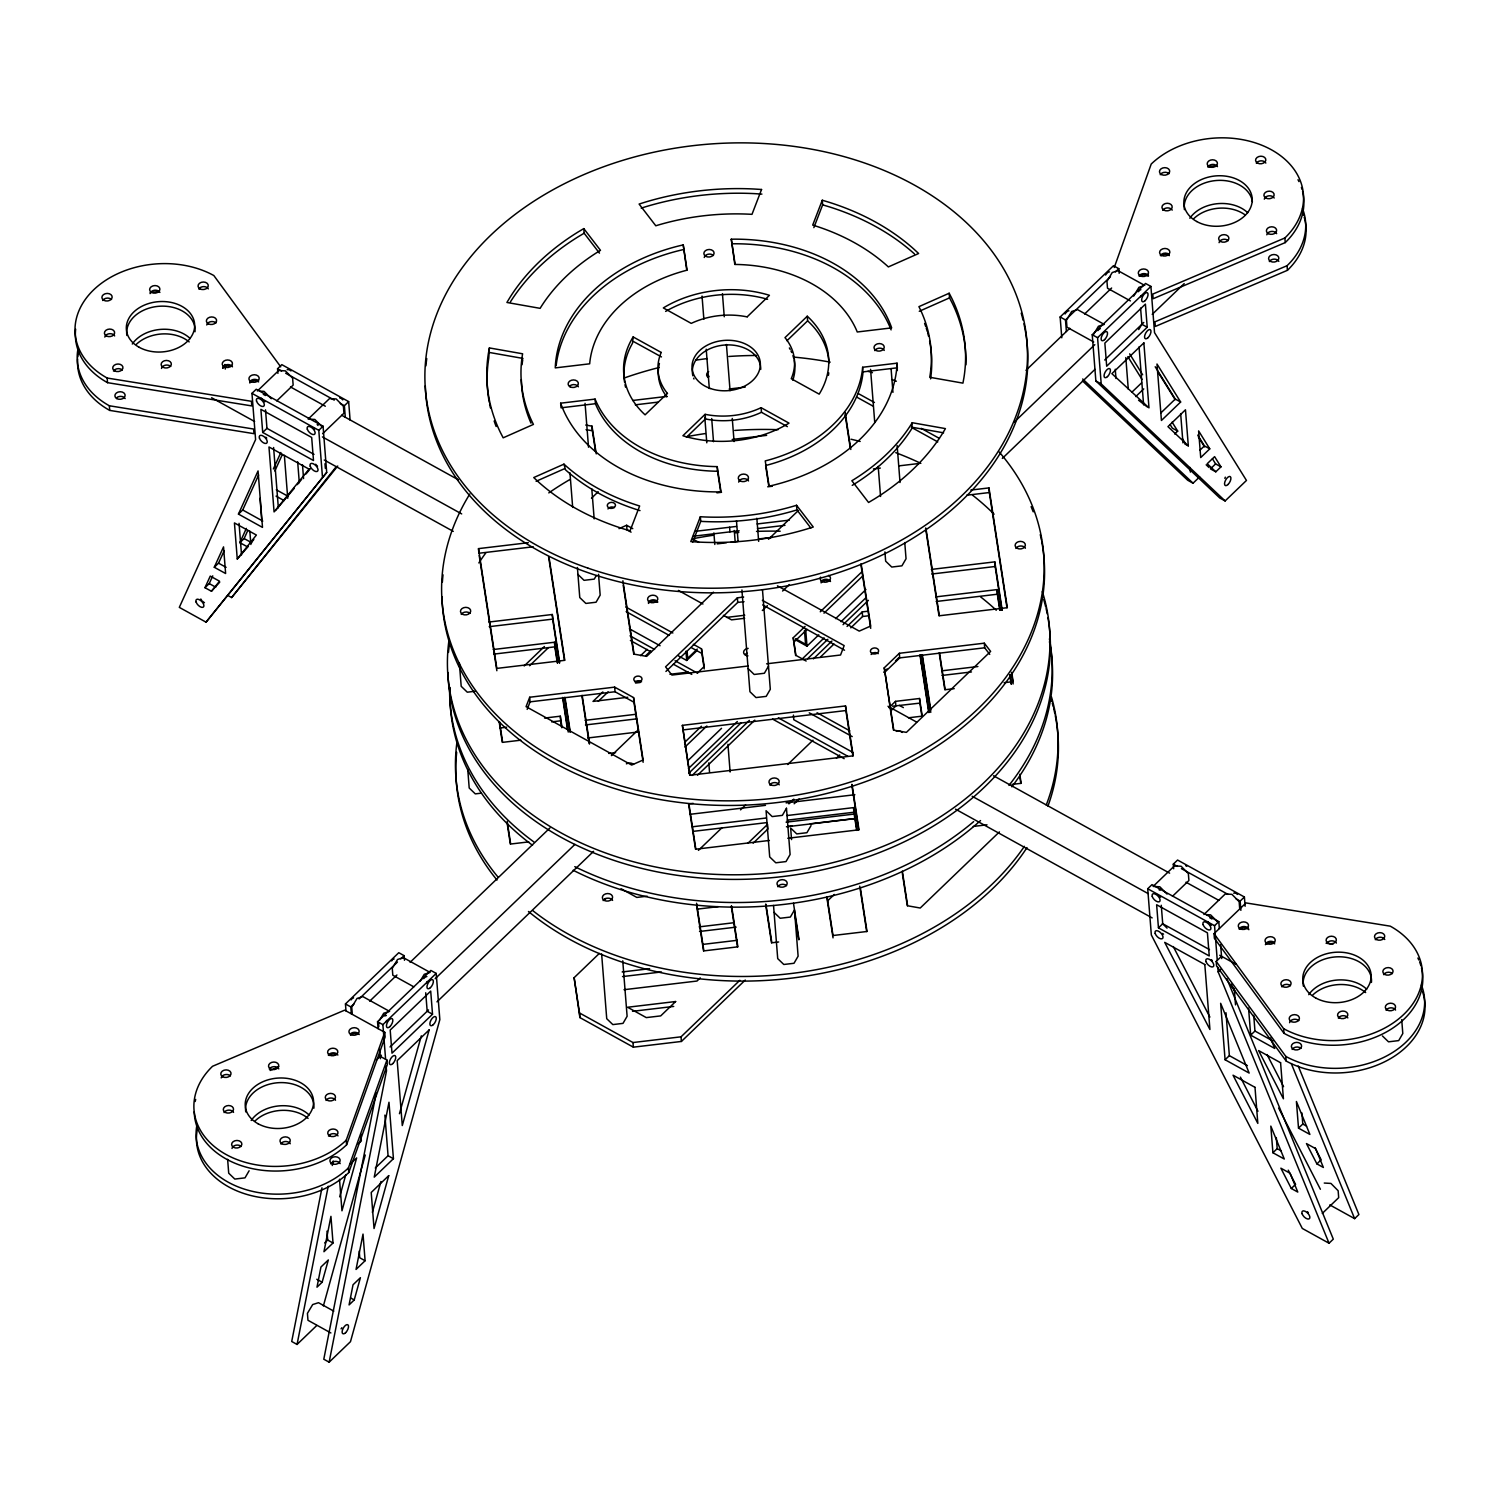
<?xml version="1.0" encoding="UTF-8"?>
<svg xmlns="http://www.w3.org/2000/svg" width="1500" height="1500" viewBox="0 0 1500 1500"><rect width="100%" height="100%" fill="white"/><g stroke="black" fill="none" stroke-linecap="round" stroke-linejoin="round"><path stroke-width="1.5" d="M897.075 363.169L896.944 365.906A171.244 126.056 -4.5 0 1 772.706 485.325L769.125 486.169L765.244 460.894L767.681 460.275A137.006 100.838 -4.5 0 0 862.481 369.15L862.669 367.256L897.075 363.169L897.319 370.538M862.669 367.256L862.856 373.762A137.006 100.838 -4.5 0 1 768.056 464.887L765.619 465.525L768.787 486.188M489.394 347.925L488.4 353.438A239.738 176.475 -4.5 0 0 500.55 432.75L503.175 437.831L533.438 424.406L532.781 423.15A205.5 151.256 -4.5 0 1 522.375 355.162L522.619 353.794L489.394 347.925L488.775 358.05A239.738 176.475 -4.5 0 0 489.262 402.262M321.975 1187.794L291.713 1341.488L297.056 1344.45L316.744 1325.513M297.056 1344.45L328.238 1186.181M332.288 1165.537L333.206 1160.944M376.2 1093.144L323.794 1359.225L329.137 1362.188L350.475 1341.675L439.838 1019.625L436.2 973.406L430.856 970.444L377.531 1021.688L378.075 1028.625M329.137 1362.188L386.512 1070.869L386.156 1066.256M339.675 1196.812L345.787 1174.781M322.144 1282.219L328.331 1259.944L320.944 1267.031L316.988 1287.188L322.144 1282.219L316.8 1279.256M323.381 1305.919L365.25 1155.019M372.375 1212.356L380.925 1181.513M354.225 1299.956L360.413 1277.681L353.025 1284.788L349.069 1304.925L354.225 1299.956L350.663 1297.987M399.45 1113.713L421.331 1035.825M346.219 1140.206L384.75 1032.319L344.662 1010.156L212.55 1066.275A85.631 63.019 -4.5 0 0 226.069 1154.494A85.631 63.019 -4.5 0 0 346.219 1140.206L346.594 1144.819A85.631 63.019 -4.5 0 1 252.056 1168.575A85.631 63.019 -4.5 0 1 194.25 1111.8M346.594 1144.819L385.125 1036.95L384.75 1032.319M197.381 1129.219A85.631 63.019 -4.5 0 0 247.725 1194.675A85.631 63.019 -4.5 0 0 348.769 1172.55L348.412 1167.938L386.944 1060.05L378.919 1055.625M348.769 1172.55L387.3 1064.681L386.944 1060.05M1114.237 267.525L1151.213 164.044A85.631 63.019 -4.5 0 1 1271.362 149.756A85.631 63.019 -4.5 0 1 1284.881 237.975L1285.238 242.587L1153.125 298.725L1152.769 294.094L1284.881 237.975M529.706 697.238L526.069 706.65L631.669 765.056L643.125 759.975L633.581 697.594L614.663 687.131L529.706 697.238L530.062 701.85L527.156 709.387M700.369 516.712L690.788 541.594L698.194 542.062A239.738 176.475 -4.5 0 0 806.25 529.2L813.263 527.025L796.538 505.275L794.812 505.819A205.5 151.256 -4.5 0 1 702.206 516.844L700.369 516.712L700.725 521.344L692.737 542.062M822.281 200.231L812.7 225.094L814.387 225.6A205.5 151.256 -4.5 0 1 887.231 265.875L888.356 266.925L918.619 253.5L914.081 249.281A239.738 176.475 -4.5 0 0 829.087 202.275L822.281 200.231L822.638 204.844L813.862 227.644M661.069 352.369L633.15 336.938L632.137 338.606A102.75 75.638 -4.5 0 0 643.612 413.456L645.094 414.844L667.369 393.431M204.975 587.7L210.262 576.094L219.506 581.194L211.444 591.262L204.975 587.7L209.25 583.594L212.756 575.85M214.275 567.263L223.537 546.881L225.619 573.525L214.275 567.263L218.531 563.156L224.1 550.931M238.444 514.087L258.056 470.925L262.5 527.4L238.444 514.087L242.719 509.981L258.6 475.05M247.444 546.844L239.869 542.644L246.356 528.394M273.375 468.938L280.856 452.494M239.869 542.644L244.125 538.556L247.838 530.4M274.838 471L282.319 454.556M249.113 1170.769L245.006 1177.856L234.806 1179.075L228.713 1173.188L227.625 1159.331M596.287 575.569L594.244 579.113L584.044 580.331L577.95 574.444M768.488 666.169L764.381 673.256L754.181 674.475L748.106 668.587M811.031 825.619L806.925 832.706L796.744 833.906L790.65 828.038L791.55 839.587M379.537 1020.262L383.738 1013.231L389.569 1011.375L362.831 996.581L357.019 998.456L351.75 1007.25L352.294 1014.169M420.056 981.319L424.275 974.288L430.087 972.413L403.35 957.638L397.538 959.494L392.269 968.287L392.812 975.225L413.812 986.831M1093.162 335.062L1098.431 326.269L1104.244 324.394L1077.506 309.619L1071.694 311.475L1066.425 320.269L1066.969 327.206L1093.706 341.981M1133.7 296.1L1138.969 287.306L1142.831 286.069M1138.706 329.569L1141.875 324.281L1140.6 308.119M633.15 336.938L632.512 343.238A102.75 75.638 -4.5 0 0 624.581 382.275M912.225 422.719L911.456 423.994A205.5 151.256 -4.5 0 1 853.331 479.85L851.85 480.731L868.575 502.481L874.519 498.919A239.738 176.475 -4.5 0 0 942.337 433.744L945.431 428.606L912.225 422.719L911.812 428.606A205.5 151.256 -4.5 0 1 853.688 484.481L852.225 485.363M648.337 602.25L649.988 600.656A5.138 3.788 -4.5 0 1 656.231 600.525L657.825 602.044M237.263 558.975L256.388 535.05L234.431 522.919L237.263 558.975L248.363 546.337M211.444 591.262L219.75 582.131M251.081 542.906L253.819 539.494M206.044 622.163L326.7 472.425L323.062 426.206L256.219 389.25L251.962 393.356L255.6 439.575L179.306 607.369L206.044 622.163L326.7 472.425M227.812 595.444L231.638 597.562L336.394 466.5M337.744 466.031L231.638 597.562M275.494 510.544L294.375 488.194M297.3 484.631L301.669 479.288M306.038 473.944L310.406 468.6M747.263 316.744L769.444 295.312L767.231 294.637A102.75 75.638 -4.5 0 0 665.269 306.769L663.319 307.931L691.238 323.381A68.381 50.344 -4.5 0 1 747.188 316.894M705.094 414.319L682.894 435.75L685.125 436.425A102.75 75.638 -4.5 0 0 787.087 424.294L789.019 423.131L761.1 407.681A68.381 50.344 -4.5 0 1 705.188 414.337L705.45 418.95L686.438 437.306M277.913 373.369L277.556 368.738L281.812 364.65L348.656 401.606L350.1 420.094M257.381 390.994L278.719 370.5L285.394 370.875L292.613 378.169L293.156 385.106L276.75 400.875M262.706 432.45L260.887 409.331L311.681 437.438L313.5 460.538L262.706 432.45L266.962 428.344L265.519 409.856M322.425 476.531L318.788 430.312L323.062 426.206M345.3 417.262L344.381 405.712L348.656 401.606M322.613 433.706L343.95 413.194L343.406 406.275L336.188 398.962L329.513 398.588L308.175 419.081L314.85 419.456L322.069 426.769M591.506 498.206L598.2 491.756M807.263 316.219L784.988 337.631A68.381 50.344 -4.5 0 1 791.25 378.694L819.188 394.144L820.2 392.456A102.75 75.638 -4.5 0 0 808.744 317.606L807.263 316.219L807.619 320.85L809.1 322.219A102.75 75.638 -4.5 0 1 829.031 362.944M786.938 340.725L807.619 320.85M524.175 665.981L544.406 646.538M529.594 665.737L548.137 647.925M602.85 691.95L593.006 701.419L627.769 697.275M640.575 655.669L647.137 649.369M598.294 701.306L608.137 691.838M645.862 655.556L650.775 650.831M713.438 592.163L646.65 656.381L634.087 654.15L622.894 580.781M768.488 539.25L798.506 510.394M743.663 597.056L737.362 597.806L665.569 666.844L671.887 675.075L748.125 666M665.925 671.456L737.719 602.438L744.019 601.688M697.275 649.069L687.675 658.294L687.131 651.356M678.506 655.931L686.7 660.469L696.544 651M345.994 1010.887L345.45 1003.95L398.775 952.706L404.119 955.65L404.475 960.281M1061.775 337.781L1060.144 316.988L1113.469 265.725L1118.812 268.688L1119.169 273.3M611.4 755.625L638.4 729.694M697.463 672.956L704.212 666.469L701.512 648.844L693.319 644.306M762.337 610.519L767.4 605.644M782.587 591.038L789.338 584.55M351.337 1013.85L350.794 1006.912L354.131 1003.706M359.119 998.906L397.462 962.062M400.781 958.856L404.119 955.65M1066.388 331.5L1065.487 319.931L1110.469 276.694M1115.475 271.894L1118.812 268.688M369.694 1001.175L396.938 974.981M410.1 962.325L549.881 828M1025.981 370.331L1069.762 328.256M1084.613 313.988L1111.631 288.019M1092.225 334.725L1145.55 283.463L1150.894 286.425L1154.531 332.644L1246.462 480.45L1225.125 500.944L1219.781 498L1095.863 380.944L1092.225 334.725L1097.569 337.688L1101.206 383.906L1225.125 500.944M385.613 1059.319L382.875 1024.65L436.2 973.406M1097.569 337.688L1150.894 286.425M435.15 978.731L574.931 844.387M1013.981 422.344L1094.812 344.662M795.637 655.594L793.237 637.744L805.069 626.4M820.256 611.794L862.463 571.256M684.562 742.463L701.438 726.244M793.612 642.375L807.112 629.4M823.987 613.181L862.819 575.869M684.938 747.075L706.856 726M376.35 1060.106L381.412 1055.25M390.038 1046.963L428.55 1009.931M436.969 1001.85L593.587 851.325M687.881 760.688L721.556 728.306M795.525 639.825L806.981 646.163L818.775 634.837M835.613 618.638L865.931 589.519M1002.319 458.419L1094.944 369.394M1104.712 360L1143.787 322.462M1152.206 314.363L1184.194 283.612M432.525 1014.225L392.006 1053.169L390.188 1030.05L430.706 991.106L432.525 1014.225L427.181 1011.263L425.719 992.775M688.444 768.562L737.325 721.538M802.181 658.987L824.119 637.913M841.013 621.694L866.325 597.356M1147.219 327.244L1106.681 366.206L1104.862 343.087L1145.4 304.125L1147.219 327.244L1141.875 324.281M807.6 658.744L827.869 639.281M843.056 624.694L868.387 600.356M688.8 773.194L741.056 722.906M692.119 775.444L749.381 720.394M813.394 658.856L831.919 641.044M847.069 626.456L862.238 611.887L868.406 611.156M697.537 775.219L754.8 720.15M820.481 657L833.962 644.044M850.8 627.844L862.594 616.5L868.781 615.769M1132.013 392.081L1141.612 382.856M358.144 1144.031L361.35 1140.956L360.806 1134.188M1135.763 396.581L1143.75 388.894M350.269 1164.019L356.644 1157.906L341.962 1210.8L339.488 1179.244M884.269 667.781L899.344 653.288L984.3 643.181L990.638 651.413L906.394 732.375L893.812 730.163L884.269 667.781L893.475 730.163M698.419 850.369L722.006 827.7M740.531 809.869L745.575 805.012M787.688 764.531L812.962 740.231M883.706 672.225L887.081 668.981M895.5 660.881L898.856 657.638M884.625 672.394L899.7 657.9L984.675 647.794L989.738 654.375M375.281 1168.031L388.069 1155.731L384.881 1115.1M1160.888 412.894L1175.288 399.056L1180.631 402.019L1161.431 420.469L1156.987 364.012L1180.631 402.019M745.256 980.063L681.413 1041.45L633.356 1047.169L579.9 1017.581L574.125 977.681L599.325 953.438M393.431 1158.694L374.231 1177.144L388.988 1102.237L393.431 1158.694L388.069 1155.731M324.656 1242.938L327.675 1240.05L326.981 1231.162M747.863 843.3L767.55 824.381L767.925 828.994L753.15 843.206M788.888 803.869L793.8 799.144M836.456 758.137L839.738 754.988M888.938 707.663L895.5 701.362L919.538 698.494L922.238 716.138L908.513 717.788M333.019 1242.994L323.962 1251.713L330.938 1216.35L333.019 1242.994L327.675 1240.05M1174.669 434.006L1177.688 431.1L1172.1 422.137M794.156 803.775L799.087 799.031M890.944 710.719L895.875 705.975L895.5 701.362M1199.888 450.244L1204.425 445.894L1209.769 448.856L1200.713 457.556L1198.612 430.912L1209.769 448.856M365.1 1260.731L356.044 1269.45L363.019 1234.087L365.1 1260.731L359.756 1257.788L359.231 1251.112M1082.456 380.85L1187.7 480.244L1193.044 483.206L1199.606 476.906M1220.962 466.856L1215.619 463.894L1210.444 468.863L1215.806 471.806L1220.962 466.856L1214.606 456.637L1207.219 463.725L1215.806 471.806M700.256 977.869L696.975 981.038L624.019 989.7M574.125 977.681L579.525 1012.969L632.981 1042.537L681.038 1036.819L739.856 980.288M827.587 900.9L834.3 894.45M999.412 831.9L920.231 908.025L907.65 905.794L902.344 871.144M1226.85 978.6L1333.294 1239.131L1329.038 1243.237L1302.3 1228.444L1151.344 934.969L1147.706 888.75L1151.981 884.644L1218.806 921.619L1219.35 928.538M1173.675 868.762L1173.3 864.15L1177.575 860.044L1244.4 897L1245.131 906.262M1172.494 896.287L1188.9 880.519L1188.356 873.581L1181.138 866.269L1174.463 865.894L1153.144 886.406L1159.819 886.781L1167.037 894.075M1158.45 927.844L1156.631 904.744L1207.425 932.831L1209.244 955.95L1158.45 927.844L1162.725 923.756L1161.263 905.269M1203.938 914.494L1225.256 893.981L1231.931 894.356L1239.15 901.669L1239.694 908.606M1217.269 960.375L1214.55 925.706L1218.806 921.619M1240.875 910.35L1240.144 901.106L1244.4 897M1214.025 933.675L1246.012 902.925L1390.294 926.175A85.631 63.019 -4.5 0 1 1403.794 1014.394A85.631 63.019 -4.5 0 1 1283.644 1028.681L1214.025 933.675L1214.381 938.288L1284 1033.312A85.631 63.019 -4.5 0 0 1381.088 1034.7A85.631 63.019 -4.5 0 0 1421.475 967.894M1422.506 991.631A85.631 63.019 -4.5 0 1 1385.662 1061.269A85.631 63.019 -4.5 0 1 1286.175 1061.044L1216.575 966.019L1216.2 961.406L1221.263 956.55M1329.038 1243.237L1218.188 971.925L1221.019 969.206M1225.088 1059.75L1220.644 1003.294L1249.163 1073.062L1225.088 1059.75L1229.362 1055.662L1225.987 1012.744M1270.425 1037.887L1274.756 1048.462L1250.681 1035.15L1254.956 1031.044L1253.719 1015.238M1272.919 1152.75L1270.819 1126.106L1284.281 1159.013L1272.919 1152.75L1277.194 1148.644L1276.312 1137.544M1298.512 1128.131L1296.412 1101.488L1309.875 1134.412L1298.512 1128.131L1302.788 1124.044L1301.906 1112.944M1291.312 1188.487L1297.781 1192.069L1290.112 1173.3L1280.869 1168.181L1291.312 1188.487L1295.569 1184.381L1288.256 1170.169M1316.906 1163.888L1323.375 1167.469L1315.706 1148.7L1306.462 1143.581L1316.906 1163.888L1321.162 1159.781L1314.9 1147.612M1322.288 1213.425L1338.694 1197.656L1338.15 1190.737L1330.931 1183.425L1324.256 1183.05M1329.806 1204.912L1354.631 1218.638L1358.888 1214.531L1298.194 1065.956M612.6 900.394A5.138 3.788 -4.5 0 0 605.962 898.481L603.825 899.738A5.138 3.788 -4.5 0 0 603.131 900.6M583.781 228.6L577.819 232.162A239.738 176.475 -4.5 0 0 510.019 297.338L506.906 302.475L540.131 308.344L540.9 307.069A205.5 151.256 -4.5 0 1 599.025 251.212L600.487 250.331L583.781 228.6L584.138 233.212L599.456 253.144M584.138 233.212L578.194 236.775A239.738 176.475 -4.5 0 0 510.375 301.95M563.981 464.137L533.738 477.562L538.275 481.8A239.738 176.475 -4.5 0 0 623.25 528.787L630.056 530.85L639.637 505.988L637.969 505.481A205.5 151.256 -4.5 0 1 565.106 465.188L563.981 464.137L565.481 469.8A205.5 151.256 -4.5 0 0 638.325 510.094L640.012 510.6M949.181 293.231L918.919 306.656L919.556 307.913A205.5 151.256 -4.5 0 1 929.981 375.9L929.719 377.269L962.944 383.137L963.938 377.644A239.738 176.475 -4.5 0 0 951.788 298.312L949.181 293.231L949.538 297.863L952.163 302.944A239.738 176.475 -4.5 0 1 965.906 364.894M536.119 481.294L564.356 468.769M919.275 311.288L949.538 297.863M618.994 528.638L626.644 525.262L632.775 528.656M604.781 899.006L605.962 898.481M1302.506 208.613A85.631 63.019 -4.5 0 1 1287.056 265.706L1154.963 321.825L1155.319 326.456L1287.431 270.319A85.631 63.019 -4.5 0 0 1304.213 217.181M270.131 1070.475L278.663 1066.856M641.213 208.125L646.462 206.494A239.738 176.475 -4.5 0 1 754.5 193.631L761.925 194.1M810.844 528.019L796.912 509.906L795.169 510.45A205.5 151.256 -4.5 0 1 702.562 521.456L700.725 521.344M683.231 244.913L679.631 245.738A171.244 126.056 -4.5 0 0 555.394 365.156L555.262 367.894L589.688 363.806L589.856 361.931A137.006 100.838 -4.5 0 1 684.656 270.806L687.094 270.169L683.231 244.913L686.756 270.206M683.587 249.525L680.006 250.369A171.244 126.056 -4.5 0 0 556.144 365.644M560.662 403.181L595.087 399.094L595.819 400.856A137.006 100.838 -4.5 0 0 714.637 466.575L717.188 466.613L721.05 491.887L717.337 491.906A171.244 126.056 -4.5 0 1 561.619 405.806L560.662 403.181L561.038 407.812L595.444 403.706L596.175 405.487A137.006 100.838 -4.5 0 0 715.012 471.206L717.544 471.225L720.712 491.906M863.025 371.887L897.45 367.8M632.644 400.481L667.106 396.375M729.15 389.006L745.219 387.094M635.306 404.831L658.275 402.094M732.188 439.444L766.65 435.356M873.431 468.9L880.331 468.075M898.706 465.9L919.369 463.444M716.925 492.844L721.538 492.281M767.7 486.788L772.312 486.244M533.231 546.788L478.856 553.256L478.5 548.625L528.337 542.7M970.856 490.069L988.969 487.913L1007.325 607.688L939.338 615.769L925.931 528.244M966.675 495.225L989.344 492.544L988.969 487.913M695.25 531.337L736.481 526.425M757.125 523.969L789.225 520.144M693.319 536.231L739.144 530.775M757.481 528.6L784.988 525.319M717.206 543.862L726.413 542.775M731.006 542.231L737.888 541.406M758.569 538.95L772.369 537.3M488.85 622.05L552.281 614.494L559.688 662.869M931.35 569.419L994.8 561.863L1002.206 610.237M489.206 626.663L552.656 619.125L552.281 614.494M931.725 574.031L995.156 566.494L994.8 561.863M726.619 617.4L744.75 615.244M744.656 618.3L731.55 619.856L723.375 615.319M493.294 649.519L554.475 642.244L557.644 662.962M935.794 596.887L996.975 589.612L1000.144 610.331M493.65 654.131L554.831 646.856L554.475 642.244M936.169 601.5L997.35 594.225L996.975 589.612M475.444 691.219L467.288 692.194L461.194 686.306L459.375 663.206M669.938 674.288L688.481 672.094M766.613 663.806L840.544 655.012L844.163 645.6L762.356 600.337M635.55 683.044L640.181 682.5M530.062 701.85L615.037 691.744L633.938 702.225L643.144 762.281M544.538 718.069L560.306 716.194L562.05 727.537M941.644 670.837L977.887 666.525M499.837 728.025L506.606 727.219M551.663 721.875L560.662 720.806L560.306 716.194M942 675.45L971.456 671.944M585.094 720.337L636.244 714.244M585.45 724.95L636.6 718.875M520.781 740.194L502.65 742.35L499.481 721.631M954.225 688.65L945.169 689.719L939.525 652.875M1004.081 682.706L1013.138 681.638L1011.731 672.431M682.388 725.344L845.531 705.938L853.181 755.831L690.037 775.237L682.388 725.344L689.7 775.331M587.756 737.981L638.606 731.944M682.762 729.956L845.887 710.55L845.531 705.938M892.537 706.219L919.894 703.125L921.919 716.362M608.719 753.45L615.6 752.625M481.406 793.144L475.294 793.875L469.2 788.006L467.756 769.519M693.169 803.362L688.575 803.906L695.531 849.281M689.888 814.331L765.469 805.35M786.094 802.894L854.888 794.719M528.806 841.875L510.675 844.031L507.206 821.362M1012.087 784.406L1021.163 783.319L1019.756 774.244M692.7 826.744L766.219 818.006M786.9 815.55L853.538 807.619L857.006 830.306M693.056 831.375L766.594 822.638M787.256 820.163L853.894 812.25L853.538 807.619M786.094 822.169L855.6 813.9M787.481 826.519L792.056 825.975M810.356 823.8L856.125 818.362M786.45 826.8L855.956 818.531M769.387 840.45L695.85 849.188L688.913 803.831M787.762 838.256L858.994 829.8L852.038 784.425M973.237 826.444L987.019 824.812M647.137 896.194L636.844 897.431L621.075 888.713M697.594 909.094L718.2 906.638M699.15 926.869L733.481 922.781M699.525 931.481L736.144 927.131M703.013 944.381L737.325 940.294M778.65 941.981L771.844 942.788L765.938 904.237M622.181 971.962L649.631 968.7M622.537 976.575L661.444 971.962M632.531 1011.319L673.725 1006.425M731.287 239.194L735 239.156A171.244 126.056 -4.5 0 1 890.719 325.275L891.675 327.881L857.25 331.988L856.519 330.206A137.006 100.838 -4.5 0 0 737.7 264.488L735.169 264.45L731.287 239.194L734.812 264.488M731.663 243.806L735.356 243.769A171.244 126.056 -4.5 0 1 891.094 329.887M259.613 391.125L264.056 391.369L271.275 398.681M1206.169 914.606L1210.612 914.869L1217.831 922.163M280.706 366.825L213.825 275.531A85.631 63.019 -4.5 0 0 93.656 289.838A85.631 63.019 -4.5 0 0 107.175 378.038L251.438 401.306L251.794 405.919L107.531 382.669A85.631 63.019 -4.5 0 1 75.656 329.156M78.131 348.15A85.631 63.019 -4.5 0 0 109.35 405.769L253.612 429.037L253.988 433.669L109.706 410.4A85.631 63.019 -4.5 0 1 77.644 358.95M1326.056 943.2L1332.938 944.306M489.769 352.538L522.975 358.425M912.581 427.35L943.594 432.825M585.712 425.044L591.994 426.15L596.25 453.881M586.069 429.656L592.369 430.763L595.556 451.556M705.45 418.95L705.544 418.969A68.381 50.344 -4.5 0 0 761.456 412.294L787.388 426.656M822.638 204.844L829.444 206.888A239.738 176.475 -4.5 0 1 914.438 253.894M633.525 341.55L661.462 356.925M1144.781 285.45L1118.044 270.675L1112.231 272.531L1106.963 281.325L1107.506 288.244L1130.419 300.919M1060.144 316.988L1065.487 319.931M1138.556 400.219L1147.181 406.856M1095.863 380.944L1101.206 383.906M1177.688 431.1L1172.344 428.156L1170.112 424.556M1184.737 443.888L1188.319 445.856L1185.469 409.8L1167.956 426.637L1188.319 445.856M858.206 393.506L874.444 402.488M921.15 428.325L939.431 438.431M856.538 397.013L872.794 405.994M911.362 427.331L937.762 441.919M692.812 539.025L698.944 542.419M777.431 585.844L859.237 631.106L870.694 626.025L861.188 564.113M631.087 532.144L627 529.875L626.644 525.262M762.712 604.95L844.538 650.212M795.544 638.719L805.556 644.269L804.469 630.394M899.419 705.413L903.375 707.606M277.556 368.738L281.606 370.988M285.656 373.219L334.256 400.106M340.331 403.463L344.381 405.712M678.413 590.438L702.938 604.012M806.175 661.031L795.938 655.388L793.237 637.744M887.981 706.256L916.613 722.081M1173.3 864.15L1177.35 866.381M1181.4 868.631L1227.994 894.394M1236.094 898.875L1240.144 901.106M290.512 386.962L325.331 406.219M341.719 415.275L458.438 479.831M993.506 775.763L1169.606 873.15M1185.994 882.206L1218.806 900.356M251.962 393.356L318.788 430.312M1147.706 888.75L1214.55 925.706M322.425 436.913L461.681 513.919M972.169 796.275L1148.269 893.663M625.8 606.994L672.863 633M817.069 712.744L849.806 730.837M626.156 611.606L669.131 635.363M691.631 647.794L701.869 653.456L704.231 668.888M809.25 712.837L852.206 736.594M211.631 397.744L254.625 421.519M266.906 428.325L314.006 454.369M324.244 460.031L453.263 531.375M629.363 628.762L660.075 645.75M853.162 752.569L793.781 719.719L793.425 715.106M955.556 809.194L1152.15 917.906M1162.388 923.569L1209.487 949.612M1219.725 955.275L1236.094 964.331M630.019 635.85L654.581 649.425M675.037 660.731L697.556 673.181M778.331 717.844L847.894 756.319M630.394 640.481L650.85 651.788M673.369 664.219L691.781 674.4M772.556 719.081L844.163 758.681M276.319 489.825L288.356 496.462M1254.956 1031.044L1272.994 1041.038M276.075 496.144L284.1 500.569M242.719 509.981L262.762 521.081M1229.362 1055.662L1247.4 1065.638M244.125 538.556L251.7 542.737M1302.788 1124.044L1306.575 1126.125M218.531 563.156L226.106 567.337M1277.194 1148.644L1280.981 1150.725M209.25 583.594L215.719 587.175M345.45 1003.95L350.794 1006.912M377.531 1021.688L382.875 1024.65M333.788 1311.15L318.506 1302.694L312.694 1304.55L307.425 1313.344L307.969 1320.281L330.881 1332.956M1206.169 464.812L1209.019 467.512M1082.7 378.994L1193.044 483.206M1382.419 1035.938L1388.512 1041.825L1398.694 1040.606L1402.8 1033.519L1401.713 1019.663M774.075 912.394L780.169 918.263L790.369 917.062L794.475 909.956L798.113 956.194L794.006 963.281L783.806 964.481L777.712 958.612L773.531 905.456M1162.725 923.756L1167.056 928.144M1216.2 961.406L1285.819 1056.412L1286.175 1061.044M1155.188 366.75L1175.288 399.056M1197.731 435.131L1204.425 445.894M1212.431 458.775L1215.619 463.894M1158 372.056L1175.156 399.637M1198.444 437.081L1204.575 446.944M1129.65 353.869L1142.644 374.775M1182.525 438.881L1184.644 442.294M1127.831 356.625L1142.025 379.425M1231.181 984.188L1235.475 992.475M1173.281 946.556L1209.881 1017.094M1267.031 1054.537L1283.55 1086.656M1278.656 1108.106L1320.394 1189.275M1240.406 1077.131L1257.956 1111.256M1291.294 1063.594L1354.631 1218.638M989.344 492.544L1006.969 607.688M995.156 566.494L1001.869 610.256M1011.394 672.431L1013.156 683.962M1010.025 674.812L1011.45 684.038M997.35 594.225L999.806 610.35M1009.688 674.831L1011.094 684.056M1019.775 776.606L1020.825 783.413M925.594 528.263L939 615.788M939.188 652.894L944.831 689.738M845.175 412.519L850.819 449.475M845.175 414.825L850.125 447.169M860.85 564.15L870.712 628.35M902.362 873.45L907.312 905.794M845.887 710.55L852.844 755.925M851.719 784.519L858.656 829.875M853.894 812.25L856.669 830.4M860.419 888.375L867.019 931.481L833.025 935.513L827.119 896.962M859.725 886.2L866.681 931.556M826.781 897.038L833.044 937.875M793.481 903.263L799.031 939.562M795.225 916.969L798.713 939.656M765.619 904.331L771.525 942.881M731.606 906.019L737.869 946.838L703.875 950.887L696.581 903.244M731.269 906.094L737.531 946.931M696.6 905.606L703.538 950.962M582.188 695.456L589.612 743.775M581.85 695.475L589.256 743.794M548.944 556.669L564.806 660.319L496.838 668.4L478.5 548.625M548.587 556.688L564.469 660.319M564.994 697.425L570.281 731.962M552.656 619.125L559.35 662.888M564.637 697.425L569.944 731.981M562.931 697.519L568.237 732.056M554.831 646.856L557.306 662.981M562.594 697.519L567.525 729.769M560.662 720.806L561.712 727.612M479.213 555.562L496.856 670.725M499.144 721.631L502.312 742.369M507.225 823.706L510.338 844.125M922.312 654.825L930.769 710.062M921.975 654.844L930.769 712.369M920.288 654.938L929.081 712.481M919.95 654.956L928.744 712.5M623.25 585.413L633.75 654.188M1287.056 265.706L1287.431 270.319M1283.644 1028.681L1284 1033.312M1248.562 1008.056L1250.681 1035.15M1234.237 988.65L1235.531 1004.888M1190.025 467.475L1190.381 472.106M1180.65 413.606L1182.956 442.894M1220.625 944.719L1221.713 958.594M1217.812 967.312L1218.188 971.925M1139.062 346.894L1143.619 404.887M1125.806 357.562L1128.281 389.175M1115.25 369.225L1115.981 378.506M984.3 643.181L984.675 647.794M920.981 659.55L921.356 664.181M919.538 698.494L919.894 703.125M891.131 369.244L892.95 392.344M897.131 445.5L900.037 482.494M904.763 542.569L906.038 558.75L901.931 565.837L891.75 567.056L885.656 561.169L884.925 551.925M899.344 653.288L899.7 657.9M870.562 369.356L874.744 422.512M878.194 466.425L880.556 496.462M862.238 611.887L862.594 616.5M796.538 505.275L796.912 509.906M805.725 629.981L806.981 646.163M761.1 407.681L761.475 412.312M756.844 518.25L758.663 541.369M762.488 589.894L770.306 689.288L766.2 696.375L756 697.575L749.925 691.706L741.919 590.006M722.438 293.644L724.256 316.762M726.431 344.494L730.069 390.712M732.263 418.444L734.081 441.562M736.462 520.688L738.094 541.481M734.288 530.494L735.188 542.062M737.362 597.806L737.719 602.438M729.6 527.25L729.956 531.863M717.188 466.613L717.544 471.225M702.038 296.062L703.856 319.181M706.219 349.219L709.312 388.519M711.694 418.556L713.513 441.675M704.794 417.375L706.8 442.8M713.888 532.931L714.806 544.481M727.931 744.263L730.125 772.013M701.512 648.844L701.869 653.456M708.806 762.881L709.538 772.125M685.969 651.225L686.7 660.469M681.038 1036.819L681.413 1041.45M633.581 697.594L633.938 702.225M595.087 399.094L595.444 403.706M614.663 687.131L615.037 691.744M591.994 426.15L592.369 430.763M585.056 403.312L588.525 447.225M591.788 488.831L594.169 518.869M598.519 574.331L600.169 595.125L596.062 602.231L585.862 603.431L579.769 597.562L577.406 567.506M632.981 1042.537L633.356 1047.169M622.744 960.825L627.112 1016.287L623.006 1023.375L612.825 1024.594L606.731 1018.706L601.631 954M569.944 472.762L572.681 507.431M579.525 1012.969L579.9 1017.581M378.469 1022.025L378.844 1026.656M379.706 1049.438L380.438 1058.681M324.975 463.744L325.35 468.375M302.475 464.644L303.562 478.556M297.656 461.794L299.306 482.663M284.363 455.363L287.738 498.281M273.6 447.506L278.344 507.806M260.025 498.319L261.806 520.856M249.825 531.169L250.875 544.5M239.044 523.331L241.537 554.869M224.925 364.462L225.281 369.094M107.175 378.038L107.531 382.669M109.35 405.769L109.706 410.4M1308.375 1212.75A5.138 2.587 46.1 0 1 1307.494 1211.737M1212.3 960.675A5.138 2.587 46.1 0 1 1211.419 959.663M1163.55 934.144A5.138 2.587 46.1 0 1 1162.5 933.45M1160.625 897.169A5.138 2.587 46.1 0 1 1159.575 896.475M1158.581 895.594A5.138 2.587 46.1 0 1 1157.719 894.581M1159.05 889.781A5.138 2.587 46.1 0 1 1160.081 890.231M1211.419 925.256A5.138 2.587 46.1 0 1 1210.387 924.562M1208.512 922.688A5.138 2.587 46.1 0 1 1207.819 921.619M1209.844 917.869A5.138 2.587 46.1 0 1 1211.925 919.031M204.45 602.663A5.138 2.587 46.1 0 1 202.406 601.087M201.525 600.075A5.138 2.587 46.1 0 1 200.831 599.006M266.737 438.056A5.138 2.587 46.1 0 1 265.744 437.175M317.531 466.144A5.138 2.587 46.1 0 1 315.675 464.25M314.625 429.169A5.138 2.587 46.1 0 1 313.631 428.287M317.175 424.5A5.138 2.587 46.1 0 1 318.038 425.512M264.881 401.775A5.138 2.587 46.1 0 1 263.831 401.081M261.956 399.188A5.138 2.587 46.1 0 1 261.262 398.119M263.306 394.387A5.138 2.587 46.1 0 1 265.387 395.531M1225.294 477.169A5.138 2.325 -61.1 0 1 1224.844 478.369M1097.887 330.637A5.138 2.325 -61.1 0 1 1098.713 329.738M1099.537 329.044A5.138 2.325 -61.1 0 1 1100.344 328.65M1141.35 295.706A5.138 2.325 -61.1 0 1 1140.6 296.794M1138.406 291.694A5.138 2.325 -61.1 0 1 1139.231 290.775M1140.075 290.1A5.138 2.325 -61.1 0 1 1140.863 289.706M341.812 1327.744A5.138 2.325 -61.1 0 1 341.062 1328.831M386.737 1020.45A5.138 2.325 -61.1 0 1 386.119 1021.631M384.862 1016.025A5.138 2.325 -61.1 0 1 386.363 1015.538M427.275 981.488A5.138 2.325 -61.1 0 1 426.656 982.688M423.731 978.656A5.138 2.325 -61.1 0 1 426.881 976.594M391.65 960.919A5.138 2.325 -61.1 0 1 392.456 960M393.3 959.325A5.138 2.325 -61.1 0 1 394.106 958.931M351.112 999.881A5.138 2.325 -61.1 0 1 351.938 998.962M352.781 998.287A5.138 2.325 -61.1 0 1 353.569 997.894M339.694 397.875A5.138 2.587 46.1 0 1 340.725 398.325M341.775 399.019A5.138 2.587 46.1 0 1 342.769 399.9M287.175 369.675A5.138 2.587 46.1 0 1 288.9 369.788M289.931 370.238A5.138 2.587 46.1 0 1 290.981 370.931M1233.713 893.175A5.138 2.587 46.1 0 1 1235.456 893.269M1236.469 893.738A5.138 2.587 46.1 0 1 1237.519 894.412M1185.675 865.631A5.138 2.587 46.1 0 1 1186.725 866.325M1105.594 275.044A5.138 2.325 -61.1 0 1 1109.494 271.875M1065.056 313.988A5.138 2.325 -61.1 0 1 1068.975 310.837M745.087 654.525A5.138 3.788 -4.5 0 1 747.225 653.269M569.587 386.137A5.138 3.788 -4.5 0 1 578.381 386.794M704.25 257.494A5.138 3.788 -4.5 0 1 708.094 254.25A5.138 3.788 -4.5 0 1 713.456 255.487M874.781 350.625A5.138 3.788 -4.5 0 1 879.581 348.169A5.138 3.788 -4.5 0 1 884.25 350.419M738.675 482.1A5.138 3.788 -4.5 0 1 743.175 478.744A5.138 3.788 -4.5 0 1 748.519 480.938M769.744 785.025A5.138 3.788 -4.5 0 1 774.544 782.587A5.138 3.788 -4.5 0 1 779.231 784.819M708.075 376.969A5.138 3.788 -4.5 0 1 709.05 376.238M461.231 614.419A5.138 3.788 -4.5 0 1 470.062 613.369M1015.894 548.438A5.138 3.788 -4.5 0 1 1020.694 546A5.138 3.788 -4.5 0 1 1025.381 548.231M777.75 886.725A5.138 3.788 -4.5 0 1 786.581 885.675M1256.362 163.275A5.138 3.788 -4.5 0 1 1261.162 160.838A5.138 3.788 -4.5 0 1 1265.831 163.069M1386.094 1010.269A5.138 3.788 -4.5 0 1 1390.894 1007.831A5.138 3.788 -4.5 0 1 1395.562 1010.063M232.012 1148.475A5.138 3.788 -4.5 0 1 235.856 1145.231A5.138 3.788 -4.5 0 1 241.219 1146.469M102.694 300.506A5.138 3.788 -4.5 0 1 111.525 299.456M1417.894 958.05A85.631 63.019 -4.5 0 1 1418.794 959.981M1419.6 961.912A85.631 63.019 -4.5 0 1 1420.95 965.887M1265.419 944.7A5.138 3.788 -4.5 0 1 1269.263 941.456A5.138 3.788 -4.5 0 1 1274.606 942.694M1239.038 928.987A5.138 3.788 -4.5 0 1 1244.494 926.531A5.138 3.788 -4.5 0 1 1248.844 929.7M1281.637 986.775A5.138 3.788 -4.5 0 1 1290.469 985.725M1326.881 943.275A5.138 3.788 -4.5 0 1 1331.681 940.837A5.138 3.788 -4.5 0 1 1336.369 943.069M1383.6 974.644A5.138 3.788 -4.5 0 1 1392.431 973.594M1338.356 1018.125A5.138 3.788 -4.5 0 1 1343.156 1015.688A5.138 3.788 -4.5 0 1 1347.825 1017.919M1375.275 939.712A5.138 3.788 -4.5 0 1 1380.075 937.256A5.138 3.788 -4.5 0 1 1384.762 939.487M1289.587 1022.681A5.138 3.788 -4.5 0 1 1293.431 1019.419A5.138 3.788 -4.5 0 1 1298.794 1020.656M1303.331 986.1A34.256 25.219 -4.5 0 1 1336.481 956.85A34.256 25.219 -4.5 0 1 1371.45 982.406M1421.419 985.031A85.631 63.019 -4.5 0 1 1386.469 1056.038A85.631 63.019 -4.5 0 1 1285.819 1056.412M1308.75 994.669A34.256 25.219 -4.5 0 1 1366.669 989.194M1420.969 987.712A85.631 63.019 -4.5 0 1 1421.775 989.663M1292.138 1049.438A5.138 3.788 -4.5 0 1 1300.969 1048.388M1312.763 995.006A34.256 25.219 -4.5 0 1 1365.656 992.569M1302.562 191.456A85.631 63.019 -4.5 0 1 1285.238 242.587M1298.006 179.719A85.631 63.019 -4.5 0 1 1298.981 181.631M1301.4 187.463A85.631 63.019 -4.5 0 1 1302.019 189.45M1160.381 255.544A5.138 3.788 -4.5 0 1 1169.213 254.494M1139.025 276.056A5.138 3.788 -4.5 0 1 1143.825 273.6A5.138 3.788 -4.5 0 1 1148.531 275.831M1219.069 242.662A5.138 3.788 -4.5 0 1 1222.894 239.419A5.138 3.788 -4.5 0 1 1228.256 240.656M1162.725 210.338A5.138 3.788 -4.5 0 1 1167.525 207.9A5.138 3.788 -4.5 0 1 1172.194 210.131M1207.969 166.856A5.138 3.788 -4.5 0 1 1212.769 164.419A5.138 3.788 -4.5 0 1 1217.456 166.65M1264.312 199.181A5.138 3.788 -4.5 0 1 1268.812 195.825A5.138 3.788 -4.5 0 1 1274.156 198.019M1160.231 174.713A5.138 3.788 -4.5 0 1 1169.062 173.663M1266.806 234.806A5.138 3.788 -4.5 0 1 1271.306 231.45A5.138 3.788 -4.5 0 1 1276.65 233.644M1184.419 209.662A34.256 25.219 -4.5 0 1 1214.587 180.675A34.256 25.219 -4.5 0 1 1252.388 201.581M1207.894 166.725A85.631 63.019 -4.5 0 1 1216.237 165.844M1189.838 218.25A34.256 25.219 -4.5 0 1 1247.738 212.756M1302.862 213.225A85.631 63.019 -4.5 0 1 1303.575 215.194M1269.356 261.581A5.138 3.788 -4.5 0 1 1274.156 259.144A5.138 3.788 -4.5 0 1 1278.825 261.375M1193.85 218.569A34.256 25.219 -4.5 0 1 1245.225 214.969M222.619 367.987A5.138 3.788 -4.5 0 1 227.119 364.631A5.138 3.788 -4.5 0 1 232.463 366.825M249.713 381.844A5.138 3.788 -4.5 0 1 253.837 379.425A5.138 3.788 -4.5 0 1 258.562 380.756M206.756 324.975A5.138 3.788 -4.5 0 1 210.6 321.713A5.138 3.788 -4.5 0 1 215.963 322.95M161.512 368.456A5.138 3.788 -4.5 0 1 165.356 365.212A5.138 3.788 -4.5 0 1 170.719 366.45M104.812 337.087A5.138 3.788 -4.5 0 1 109.312 333.731A5.138 3.788 -4.5 0 1 114.656 335.925M150.056 293.606A5.138 3.788 -4.5 0 1 154.556 290.25A5.138 3.788 -4.5 0 1 159.9 292.425M113.494 371.062A5.138 3.788 -4.5 0 1 122.325 370.012M198.825 289.069A5.138 3.788 -4.5 0 1 203.606 286.613A5.138 3.788 -4.5 0 1 208.294 288.863M126.862 335.456A34.256 25.219 -4.5 0 1 160.013 306.206A34.256 25.219 -4.5 0 1 195 331.762M150.356 292.519A85.631 63.019 -4.5 0 1 158.7 291.619M132.281 344.025A34.256 25.219 -4.5 0 1 190.2 338.55M77.85 356.887A85.631 63.019 -4.5 0 1 78.956 350.719M116.363 397.931A5.138 3.788 -4.5 0 1 125.156 398.588M136.312 344.363A34.256 25.219 -4.5 0 1 189.188 341.925M195.206 1101.488A85.631 63.019 -4.5 0 1 195.675 1099.425M328.369 1055.269A5.138 3.788 -4.5 0 1 333.169 1052.812A5.138 3.788 -4.5 0 1 337.856 1055.062M350.4 1033.894A5.138 3.788 -4.5 0 1 355.181 1032.319A5.138 3.788 -4.5 0 1 359.213 1034.531M269.325 1069.087A5.138 3.788 -4.5 0 1 274.106 1066.65A5.138 3.788 -4.5 0 1 278.794 1068.881M326.025 1100.456A5.138 3.788 -4.5 0 1 330.825 1098.019A5.138 3.788 -4.5 0 1 335.512 1100.25M280.781 1143.938A5.138 3.788 -4.5 0 1 285.581 1141.5A5.138 3.788 -4.5 0 1 290.25 1143.731M224.062 1112.588A5.138 3.788 -4.5 0 1 228.863 1110.131A5.138 3.788 -4.5 0 1 233.55 1112.381M328.519 1136.081A5.138 3.788 -4.5 0 1 333.319 1133.644A5.138 3.788 -4.5 0 1 337.987 1135.875M221.213 1077.919A5.138 3.788 -4.5 0 1 225.056 1074.656A5.138 3.788 -4.5 0 1 230.419 1075.894M245.756 1111.912A34.256 25.219 -4.5 0 1 278.906 1082.662A34.256 25.219 -4.5 0 1 313.875 1108.219M348.412 1167.938A85.631 63.019 -4.5 0 1 247.369 1190.044A85.631 63.019 -4.5 0 1 197.025 1124.587M251.175 1120.481A34.256 25.219 -4.5 0 1 309.094 1115.006M330.694 1163.812A5.138 3.788 -4.5 0 1 335.494 1161.375A5.138 3.788 -4.5 0 1 340.181 1163.606M255.206 1120.819A34.256 25.219 -4.5 0 1 308.081 1118.381M329.175 1055.531A5.138 3.788 -4.5 0 1 336.394 1054.669M350.494 1035.037A5.138 3.788 -4.5 0 1 357.694 1034.156M821.025 581.719A5.138 3.788 -4.5 0 1 827.775 579.506L829.837 580.669A5.138 3.788 -4.5 0 1 830.494 581.512M821.1 582.863A5.138 3.788 -4.5 0 1 829.012 581.138M1161.15 255.825A5.138 3.788 -4.5 0 1 1169.306 255.638M1139.812 276.337A5.138 3.788 -4.5 0 1 1147.95 276.112M1266.562 944.025A5.138 3.788 -4.5 0 1 1274.7 943.856M1239.806 929.269A5.138 3.788 -4.5 0 1 1247.944 929.044M648.431 603.413A5.138 3.788 -4.5 0 1 657.263 602.362M223.088 368.175A5.138 3.788 -4.5 0 1 230.981 366.45M249.806 382.987A5.138 3.788 -4.5 0 1 258.619 381.9M1023.938 323.794A301.744 222.112 -4.5 0 1 754.069 590.662A301.744 222.112 -4.5 0 1 425.306 385.875M425.925 365.85A301.744 222.112 -4.5 0 1 426.75 358.556M1021.219 313.163A301.744 222.112 -4.5 0 1 1023.112 320.25M929.606 341.025A205.5 151.256 -4.5 0 1 930.581 378.881M531 423.15A205.5 151.256 -4.5 0 1 521.344 379.613M522.056 364.744A205.5 151.256 -4.5 0 1 522.731 359.775M924.6 323.419A205.5 151.256 -4.5 0 1 925.725 326.569M926.25 328.163A205.5 151.256 -4.5 0 1 927.225 331.35M927.675 332.944A205.5 151.256 -4.5 0 1 928.519 336.169M666.806 396.788A68.381 50.344 -4.5 0 1 659.4 363.469M496.163 426.525A239.738 176.475 -4.5 0 1 494.156 421.012M490.444 407.925A239.738 176.475 -4.5 0 1 489.637 404.156M692.869 375.825A34.256 25.219 -4.5 0 1 723.825 345.094A34.256 25.219 -4.5 0 1 760.725 369.413M693.956 378.994A34.256 25.219 -4.5 0 1 693.619 378.206M794.212 360.45A68.381 50.344 -4.5 0 1 792.825 380.156M789.356 347.944A68.381 50.344 -4.5 0 1 790.2 349.425M790.988 350.944A68.381 50.344 -4.5 0 1 791.7 352.5M792.919 355.631A68.381 50.344 -4.5 0 1 793.856 358.819M828.769 372.863A102.75 75.638 -4.5 0 1 828.431 375.338M625.538 387.15A102.75 75.638 -4.5 0 1 625.012 384.731M665.625 311.4A102.75 75.638 -4.5 0 1 767.587 299.269M667.5 393.488A68.381 50.344 -4.5 0 1 661.219 352.444M1055.269 715.631A301.744 222.112 -4.5 0 1 1047.956 806.081M1026.994 847.612A301.744 222.112 -4.5 0 1 528.45 911.494M497.006 880.05A301.744 222.112 -4.5 0 1 456.675 752.288M1050.713 697.913A301.744 222.112 -4.5 0 1 1051.781 701.438M1052.288 703.2A301.744 222.112 -4.5 0 1 1053.244 706.725M1053.694 708.506A301.744 222.112 -4.5 0 1 1054.894 713.85M1051.425 696.806A301.744 222.112 -4.5 0 1 1046.25 805.012M1024.406 846.319A301.744 222.112 -4.5 0 1 532.969 910.781M497.906 876.956A301.744 222.112 -4.5 0 1 456.956 742.2M693.881 538.538A301.744 222.112 -4.5 0 1 713.288 535.256M734.85 532.744A301.744 222.112 -4.5 0 1 738.787 532.425M756.525 531.394A301.744 222.112 -4.5 0 1 780.169 531.206M980.513 596.812A301.744 222.112 -4.5 0 1 996.263 610.237M1041.769 541.781A301.744 222.112 -4.5 0 1 765.9 803.756A301.744 222.112 -4.5 0 1 441.994 596.681M442.369 582.112A301.744 222.112 -4.5 0 1 443.025 574.819M1031.119 506.681A301.744 222.112 -4.5 0 1 1033.219 511.838M1040.269 534.637A301.744 222.112 -4.5 0 1 1041.431 540M607.969 508.931A4.106 3.019 -4.5 0 1 614.288 507.544M635.062 681.956A4.106 3.019 -4.5 0 1 641.569 681.825M871.125 654.506A4.106 3.019 -4.5 0 1 878.194 653.681M999.188 451.969A301.744 222.112 -4.5 0 1 760.613 799.556A301.744 222.112 -4.5 0 1 469.8 494.006M623.775 378.15A301.744 222.112 -4.5 0 1 659.025 367.538M695.569 360.206A301.744 222.112 -4.5 0 1 707.288 358.575M728.888 356.475A301.744 222.112 -4.5 0 1 756.487 355.481M793.725 357.094A301.744 222.112 -4.5 0 1 830.175 362.137M867.956 371.306A301.744 222.112 -4.5 0 1 872.438 372.675M892.087 379.556A301.744 222.112 -4.5 0 1 896.362 381.225M708.525 377.625A5.138 3.788 -4.5 0 1 708.675 371.625M1049.438 641.681A301.744 222.112 -4.5 0 1 1011.825 786.806M980.531 820.556A301.744 222.112 -4.5 0 1 573.15 870.262M532.519 845.288A301.744 222.112 -4.5 0 1 450.15 687.45M1049.419 638.85A301.744 222.112 -4.5 0 1 1008.956 785.4M973.65 821.625A301.744 222.112 -4.5 0 1 574.781 866.644M533.85 841.912A301.744 222.112 -4.5 0 1 449.625 688.275M1047.919 617.531A301.744 222.112 -4.5 0 1 771.712 877.706A301.744 222.112 -4.5 0 1 447.863 672.45M448.481 652.425A301.744 222.112 -4.5 0 1 449.306 645.131M1043.775 599.738A301.744 222.112 -4.5 0 1 1045.669 606.825M1046.1 608.587A301.744 222.112 -4.5 0 1 1047.244 613.95M1042.331 591.6A301.744 222.112 -4.5 0 1 766.425 873.506A301.744 222.112 -4.5 0 1 449.194 638.7M478.837 562.931A301.744 222.112 -4.5 0 1 485.738 553.013M548.794 492.9A301.744 222.112 -4.5 0 1 569.85 479.55M687.806 436.481A301.744 222.112 -4.5 0 1 705.281 433.575M734.719 430.444A301.744 222.112 -4.5 0 1 778.05 429.694M850.969 439.219A301.744 222.112 -4.5 0 1 860.175 441.469M895.763 452.681A301.744 222.112 -4.5 0 1 920.831 463.369M972.506 495.131A301.744 222.112 -4.5 0 1 994.087 514.2M747.956 655.875A5.138 3.788 -4.5 0 1 743.606 652.219A5.138 3.788 -4.5 0 1 748.162 648.375M626.4 763.856A5.138 3.788 -4.5 0 1 633.581 764.4M896.362 731.362A5.138 3.788 -4.5 0 1 902.362 732.431M828.562 575.363A5.138 3.788 -4.5 0 1 829.631 580.369A5.138 3.788 -4.5 0 1 822.9 581.85A5.138 3.788 -4.5 0 1 820.65 577.087M388.725 1175.644L374.044 1228.538L371.212 1192.481L388.725 1175.644M429.169 1029.881L402.281 1125.562L397.181 1060.631L429.169 1029.881M761.55 189.488L751.987 214.35L750.15 214.238A205.5 151.256 -4.5 0 0 657.544 225.244L655.8 225.787L639.094 204.056L646.106 201.862A239.738 176.475 -4.5 0 1 754.144 189.019L761.55 189.488M786.469 808.275L782.362 815.363L772.163 816.581L766.069 810.694L769.706 856.931L775.8 862.8L786 861.581L790.106 854.494L786.469 808.275M309.056 469.144L274.069 511.912L268.969 446.962L309.056 469.144M1143.862 342.9L1111.875 373.65L1148.981 407.85L1143.862 342.9M675.637 1001.531L660.712 1015.894L646.294 1017.6L627.581 1007.25L675.637 1001.531M1204.819 964.537L1164.712 942.356L1209.919 1029.487L1204.819 964.537M1280.588 1062.731L1258.631 1050.6L1283.419 1098.787L1280.588 1062.731M1254.994 1087.331L1233.037 1075.2L1257.825 1123.388L1254.994 1087.331M392.812 1063.575A5.138 2.325 -61.1 0 0 395.175 1055.7A5.138 2.325 -61.1 0 0 389.644 1061.025A5.138 2.325 -61.1 0 0 392.812 1063.575M433.35 1024.613A5.138 2.325 -61.1 0 0 435.712 1016.756A5.138 2.325 -61.1 0 0 430.162 1022.081A5.138 2.325 -61.1 0 0 433.35 1024.613M389.906 1026.6A5.138 2.325 -61.1 0 0 392.269 1018.725A5.138 2.325 -61.1 0 0 386.737 1024.05A5.138 2.325 -61.1 0 0 389.906 1026.6M430.444 987.638A5.138 2.325 -61.1 0 0 432.806 979.781A5.138 2.325 -61.1 0 0 427.256 985.106A5.138 2.325 -61.1 0 0 430.444 987.638M345.6 1332.694A5.138 2.325 -61.1 0 0 347.963 1324.838A5.138 2.325 -61.1 0 0 342.413 1330.162A5.138 2.325 -61.1 0 0 345.6 1332.694M259.444 438.131A5.138 2.587 46.1 0 0 266.288 443.4A5.138 2.587 46.1 0 0 264.019 436.613A5.138 2.587 46.1 0 0 259.444 438.131M310.238 466.238A5.138 2.587 46.1 0 0 317.081 471.488A5.138 2.587 46.1 0 0 314.812 464.7A5.138 2.587 46.1 0 0 310.238 466.238M256.537 401.156A5.138 2.587 46.1 0 0 263.363 406.425A5.138 2.587 46.1 0 0 261.112 399.637A5.138 2.587 46.1 0 0 256.537 401.156M307.331 429.244A5.138 2.587 46.1 0 0 314.156 434.513A5.138 2.587 46.1 0 0 311.906 427.725A5.138 2.587 46.1 0 0 307.331 429.244M196.106 602.062A5.138 2.587 46.1 0 0 202.931 607.312A5.138 2.587 46.1 0 0 200.681 600.525A5.138 2.587 46.1 0 0 196.106 602.062M1152.281 896.569A5.138 2.587 46.1 0 0 1159.125 901.819A5.138 2.587 46.1 0 0 1156.875 895.031A5.138 2.587 46.1 0 0 1152.281 896.569M1302.075 1213.706A5.138 2.587 46.1 0 0 1308.9 1218.975A5.138 2.587 46.1 0 0 1306.65 1212.188A5.138 2.587 46.1 0 0 1302.075 1213.706M1206 961.631A5.138 2.587 46.1 0 0 1212.825 966.9A5.138 2.587 46.1 0 0 1210.575 960.094A5.138 2.587 46.1 0 0 1206 961.631M1155.206 933.544A5.138 2.587 46.1 0 0 1162.031 938.812A5.138 2.587 46.1 0 0 1159.781 932.006A5.138 2.587 46.1 0 0 1155.206 933.544M1203.094 924.656A5.138 2.587 46.1 0 0 1209.919 929.925A5.138 2.587 46.1 0 0 1207.669 923.119A5.138 2.587 46.1 0 0 1203.094 924.656M1104.6 339.619A5.138 2.325 -61.1 0 0 1106.963 331.762A5.138 2.325 -61.1 0 0 1101.412 337.087A5.138 2.325 -61.1 0 0 1104.6 339.619M1227.994 484.519A5.138 2.325 -61.1 0 0 1230.356 476.663A5.138 2.325 -61.1 0 0 1224.825 481.988A5.138 2.325 -61.1 0 0 1227.994 484.519M1148.044 337.65A5.138 2.325 -61.1 0 0 1150.406 329.775A5.138 2.325 -61.1 0 0 1144.856 335.1A5.138 2.325 -61.1 0 0 1148.044 337.65M1107.506 376.594A5.138 2.325 -61.1 0 0 1109.869 368.738A5.138 2.325 -61.1 0 0 1104.338 374.062A5.138 2.325 -61.1 0 0 1107.506 376.594M1145.119 300.675A5.138 2.325 -61.1 0 0 1147.481 292.8A5.138 2.325 -61.1 0 0 1141.95 298.125A5.138 2.325 -61.1 0 0 1145.119 300.675M1240.181 928.762A5.138 3.788 -4.5 0 0 1248.469 926.062A5.138 3.788 -4.5 0 0 1241.513 922.219A5.138 3.788 -4.5 0 0 1240.181 928.762M1282.781 986.569A5.138 3.788 -4.5 0 0 1291.05 983.869A5.138 3.788 -4.5 0 0 1284.112 980.044A5.138 3.788 -4.5 0 0 1282.781 986.569M1328.025 943.088A5.138 3.788 -4.5 0 0 1336.294 940.388A5.138 3.788 -4.5 0 0 1329.356 936.544A5.138 3.788 -4.5 0 0 1328.025 943.088M1266.919 943.538A5.138 3.788 -4.5 0 0 1275.188 940.856A5.138 3.788 -4.5 0 0 1268.25 937.013A5.138 3.788 -4.5 0 0 1266.919 943.538M1384.744 974.438A5.138 3.788 -4.5 0 0 1393.013 971.756A5.138 3.788 -4.5 0 0 1386.075 967.913A5.138 3.788 -4.5 0 0 1384.744 974.438M1339.5 1017.938A5.138 3.788 -4.5 0 0 1347.769 1015.238A5.138 3.788 -4.5 0 0 1340.812 1011.394A5.138 3.788 -4.5 0 0 1339.5 1017.938M1387.237 1010.081A5.138 3.788 -4.5 0 0 1395.506 1007.381A5.138 3.788 -4.5 0 0 1388.55 1003.538A5.138 3.788 -4.5 0 0 1387.237 1010.081M1376.419 939.506A5.138 3.788 -4.5 0 0 1384.688 936.806A5.138 3.788 -4.5 0 0 1377.75 932.962A5.138 3.788 -4.5 0 0 1376.419 939.506M1291.106 1021.5A5.138 3.788 -4.5 0 0 1299.375 1018.819A5.138 3.788 -4.5 0 0 1292.419 1014.975A5.138 3.788 -4.5 0 0 1291.106 1021.5M1315.631 997.931A34.256 25.219 -4.5 0 0 1370.775 979.987A34.256 25.219 -4.5 0 0 1324.463 954.375A34.256 25.219 -4.5 0 0 1315.631 997.931M1293.281 1049.25A5.138 3.788 -4.5 0 0 1301.55 1046.55A5.138 3.788 -4.5 0 0 1294.613 1042.706A5.138 3.788 -4.5 0 0 1293.281 1049.25M1140.188 275.831A5.138 3.788 -4.5 0 0 1148.456 273.15A5.138 3.788 -4.5 0 0 1141.519 269.306A5.138 3.788 -4.5 0 0 1140.188 275.831M1220.569 241.5A5.138 3.788 -4.5 0 0 1228.838 238.819A5.138 3.788 -4.5 0 0 1221.9 234.975A5.138 3.788 -4.5 0 0 1220.569 241.5M1163.869 210.15A5.138 3.788 -4.5 0 0 1172.138 207.45A5.138 3.788 -4.5 0 0 1165.181 203.606A5.138 3.788 -4.5 0 0 1163.869 210.15M1161.506 255.338A5.138 3.788 -4.5 0 0 1169.794 252.638A5.138 3.788 -4.5 0 0 1162.837 248.794A5.138 3.788 -4.5 0 0 1161.506 255.338M1209.112 166.65A5.138 3.788 -4.5 0 0 1217.381 163.969A5.138 3.788 -4.5 0 0 1210.425 160.125A5.138 3.788 -4.5 0 0 1209.112 166.65M1265.812 198.019A5.138 3.788 -4.5 0 0 1274.1 195.319A5.138 3.788 -4.5 0 0 1267.144 191.494A5.138 3.788 -4.5 0 0 1265.812 198.019M1257.506 163.088A5.138 3.788 -4.5 0 0 1265.775 160.388A5.138 3.788 -4.5 0 0 1258.819 156.544A5.138 3.788 -4.5 0 0 1257.506 163.088M1161.375 174.506A5.138 3.788 -4.5 0 0 1169.644 171.825A5.138 3.788 -4.5 0 0 1162.706 167.981A5.138 3.788 -4.5 0 0 1161.375 174.506M1268.306 233.644A5.138 3.788 -4.5 0 0 1276.575 230.963A5.138 3.788 -4.5 0 0 1269.638 227.119A5.138 3.788 -4.5 0 0 1268.306 233.644M1196.719 221.512A34.256 25.219 -4.5 0 0 1251.862 203.55A34.256 25.219 -4.5 0 0 1205.55 177.956A34.256 25.219 -4.5 0 0 1196.719 221.512M1270.5 261.375A5.138 3.788 -4.5 0 0 1278.769 258.694A5.138 3.788 -4.5 0 0 1271.812 254.85A5.138 3.788 -4.5 0 0 1270.5 261.375M250.856 381.619A5.138 3.788 -4.5 0 0 259.144 378.919A5.138 3.788 -4.5 0 0 252.188 375.075A5.138 3.788 -4.5 0 0 250.856 381.619M208.275 323.794A5.138 3.788 -4.5 0 0 216.544 321.112A5.138 3.788 -4.5 0 0 209.606 317.269A5.138 3.788 -4.5 0 0 208.275 323.794M163.031 367.294A5.138 3.788 -4.5 0 0 171.3 364.594A5.138 3.788 -4.5 0 0 164.362 360.769A5.138 3.788 -4.5 0 0 163.031 367.294M224.138 366.825A5.138 3.788 -4.5 0 0 232.406 364.144A5.138 3.788 -4.5 0 0 225.45 360.3A5.138 3.788 -4.5 0 0 224.138 366.825M106.312 335.925A5.138 3.788 -4.5 0 0 114.581 333.244A5.138 3.788 -4.5 0 0 107.644 329.4A5.138 3.788 -4.5 0 0 106.312 335.925M151.556 292.444A5.138 3.788 -4.5 0 0 159.844 289.744A5.138 3.788 -4.5 0 0 152.888 285.9A5.138 3.788 -4.5 0 0 151.556 292.444M103.819 300.3A5.138 3.788 -4.5 0 0 112.106 297.6A5.138 3.788 -4.5 0 0 105.15 293.756A5.138 3.788 -4.5 0 0 103.819 300.3M114.638 370.875A5.138 3.788 -4.5 0 0 122.906 368.175A5.138 3.788 -4.5 0 0 115.969 364.331A5.138 3.788 -4.5 0 0 114.638 370.875M199.95 288.863A5.138 3.788 -4.5 0 0 208.219 286.163A5.138 3.788 -4.5 0 0 201.281 282.338A5.138 3.788 -4.5 0 0 199.95 288.863M139.162 347.288A34.256 25.219 -4.5 0 0 194.306 329.344A34.256 25.219 -4.5 0 0 148.012 303.731A34.256 25.219 -4.5 0 0 139.162 347.288M116.812 398.606A5.138 3.788 -4.5 0 0 125.081 395.906A5.138 3.788 -4.5 0 0 118.144 392.062A5.138 3.788 -4.5 0 0 116.812 398.606M350.85 1034.569A5.138 3.788 -4.5 0 0 359.119 1031.869A5.138 3.788 -4.5 0 0 352.162 1028.025A5.138 3.788 -4.5 0 0 350.85 1034.569M270.45 1068.9A5.138 3.788 -4.5 0 0 278.719 1066.2A5.138 3.788 -4.5 0 0 271.781 1062.356A5.138 3.788 -4.5 0 0 270.45 1068.9M327.169 1100.25A5.138 3.788 -4.5 0 0 335.438 1097.569A5.138 3.788 -4.5 0 0 328.5 1093.725A5.138 3.788 -4.5 0 0 327.169 1100.25M329.513 1055.062A5.138 3.788 -4.5 0 0 337.781 1052.362A5.138 3.788 -4.5 0 0 330.844 1048.538A5.138 3.788 -4.5 0 0 329.513 1055.062M281.925 1143.75A5.138 3.788 -4.5 0 0 290.194 1141.05A5.138 3.788 -4.5 0 0 283.238 1137.206A5.138 3.788 -4.5 0 0 281.925 1143.75M225.206 1112.381A5.138 3.788 -4.5 0 0 233.475 1109.681A5.138 3.788 -4.5 0 0 226.537 1105.856A5.138 3.788 -4.5 0 0 225.206 1112.381M233.531 1147.312A5.138 3.788 -4.5 0 0 241.8 1144.631A5.138 3.788 -4.5 0 0 234.863 1140.787A5.138 3.788 -4.5 0 0 233.531 1147.312M329.662 1135.894A5.138 3.788 -4.5 0 0 337.931 1133.194A5.138 3.788 -4.5 0 0 330.975 1129.35A5.138 3.788 -4.5 0 0 329.662 1135.894M222.713 1076.756A5.138 3.788 -4.5 0 0 230.981 1074.056A5.138 3.788 -4.5 0 0 224.044 1070.212A5.138 3.788 -4.5 0 0 222.713 1076.756M258.056 1123.744A34.256 25.219 -4.5 0 0 313.2 1105.8A34.256 25.219 -4.5 0 0 266.906 1080.188A34.256 25.219 -4.5 0 0 258.056 1123.744M331.837 1163.625A5.138 3.788 -4.5 0 0 340.106 1160.925A5.138 3.788 -4.5 0 0 333.169 1157.081A5.138 3.788 -4.5 0 0 331.837 1163.625M587.812 568.088A301.744 222.112 -4.5 0 0 1027.163 344.381A301.744 222.112 -4.5 0 0 563.55 184.144A301.744 222.112 -4.5 0 0 587.812 568.088M875.906 350.419A5.138 3.788 -4.5 0 0 884.194 347.719A5.138 3.788 -4.5 0 0 877.238 343.894A5.138 3.788 -4.5 0 0 875.906 350.419M570.037 386.794A5.138 3.788 -4.5 0 0 578.306 384.113A5.138 3.788 -4.5 0 0 571.35 380.269A5.138 3.788 -4.5 0 0 570.037 386.794M705.769 256.331A5.138 3.788 -4.5 0 0 714.038 253.631A5.138 3.788 -4.5 0 0 707.1 249.806A5.138 3.788 -4.5 0 0 705.769 256.331M710.475 388.519A34.256 25.219 -4.5 0 0 760.331 363.131A34.256 25.219 -4.5 0 0 707.719 344.944A34.256 25.219 -4.5 0 0 710.475 388.519M740.175 480.938A5.138 3.788 -4.5 0 0 748.444 478.256A5.138 3.788 -4.5 0 0 741.506 474.413A5.138 3.788 -4.5 0 0 740.175 480.938M604.256 900.394A5.138 3.788 -4.5 0 0 612.544 897.712A5.138 3.788 -4.5 0 0 605.588 893.869A5.138 3.788 -4.5 0 0 604.256 900.394M770.887 784.837A5.138 3.788 -4.5 0 0 779.156 782.137A5.138 3.788 -4.5 0 0 772.219 778.294A5.138 3.788 -4.5 0 0 770.887 784.837M608.812 507.844A4.106 3.019 -4.5 0 0 615.431 505.688A4.106 3.019 -4.5 0 0 609.881 502.631A4.106 3.019 -4.5 0 0 608.812 507.844M635.344 681.581A4.106 3.019 -4.5 0 0 641.962 679.425A4.106 3.019 -4.5 0 0 636.394 676.35A4.106 3.019 -4.5 0 0 635.344 681.581M871.969 653.438A4.106 3.019 -4.5 0 0 878.587 651.281A4.106 3.019 -4.5 0 0 873.019 648.206A4.106 3.019 -4.5 0 0 871.969 653.438M462.375 614.212A5.138 3.788 -4.5 0 0 470.644 611.531A5.138 3.788 -4.5 0 0 463.706 607.688A5.138 3.788 -4.5 0 0 462.375 614.212M1017.037 548.25A5.138 3.788 -4.5 0 0 1025.306 545.55A5.138 3.788 -4.5 0 0 1018.369 541.706A5.138 3.788 -4.5 0 0 1017.037 548.25M778.894 886.519A5.138 3.788 -4.5 0 0 787.163 883.819A5.138 3.788 -4.5 0 0 780.225 879.994A5.138 3.788 -4.5 0 0 778.894 886.519M649.481 602.044A5.138 3.788 -4.5 0 0 657.75 599.363A5.138 3.788 -4.5 0 0 650.812 595.519A5.138 3.788 -4.5 0 0 649.481 602.044"/></g></svg>
